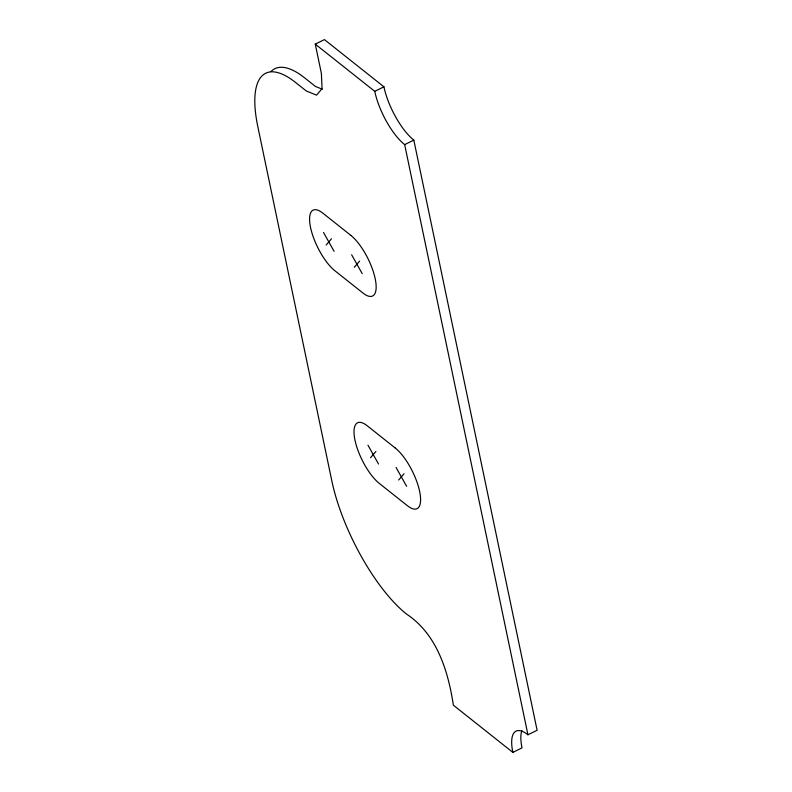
<?xml version="1.0" encoding="UTF-8"?>
<svg xmlns="http://www.w3.org/2000/svg" width="792" height="792" viewBox="0 0 792 792"><rect width="100%" height="100%" fill="white"/><g stroke="black" fill="none" stroke-linecap="round" stroke-linejoin="round"><path stroke-width="1.19" d="M326.146 245.015L331.472 238.798M354.262 267.33L359.598 261.113M370.567 457.697L375.903 451.47M398.693 480.002L404.019 473.784M315.265 44.134L324.423 39.6L383.922 86.813A43.629 15.246 63.7 0 0 413.82 140.105L537.115 730.274L527.947 734.798A43.629 15.246 63.7 0 0 512.86 752.4L453.37 705.187C448.193 671.032 436.867 634.164 406.563 614.087A109.068 38.115 63.7 0 1 331.818 480.853L257.766 126.393A109.068 38.115 63.7 0 1 295.485 82.408L306.286 90.971L316.543 95.149L322.057 88.704L321.374 73.369L315.265 44.134L374.755 91.337A43.629 15.246 63.7 0 0 404.663 144.629L527.947 734.798M374.755 91.337L383.922 86.813M404.663 144.629L413.82 140.105M512.86 752.4L522.017 747.866A43.629 15.246 63.7 0 1 521.888 730.64M322.285 89.219L315.444 86.437L304.643 77.873A109.068 38.115 63.7 0 0 271.102 71.419M351.638 254.796L362.211 273.636M323.522 232.492L334.095 251.331M396.069 467.468L406.642 486.318M367.953 445.163L378.526 464.003M350.905 235.422L322.79 213.107A35.442 12.385 63.7 0 0 310.533 227.403A35.442 12.385 63.7 0 0 334.828 270.706L362.944 293.02A35.442 12.385 63.7 0 0 375.2 278.725A35.442 12.385 63.7 0 0 350.905 235.422M395.337 448.094L367.221 425.779A35.442 12.385 63.7 0 0 354.964 440.085A35.442 12.385 63.7 0 0 379.259 483.377L407.375 505.692A35.442 12.385 63.7 0 0 419.631 491.396A35.442 12.385 63.7 0 0 395.337 448.094"/></g></svg>
